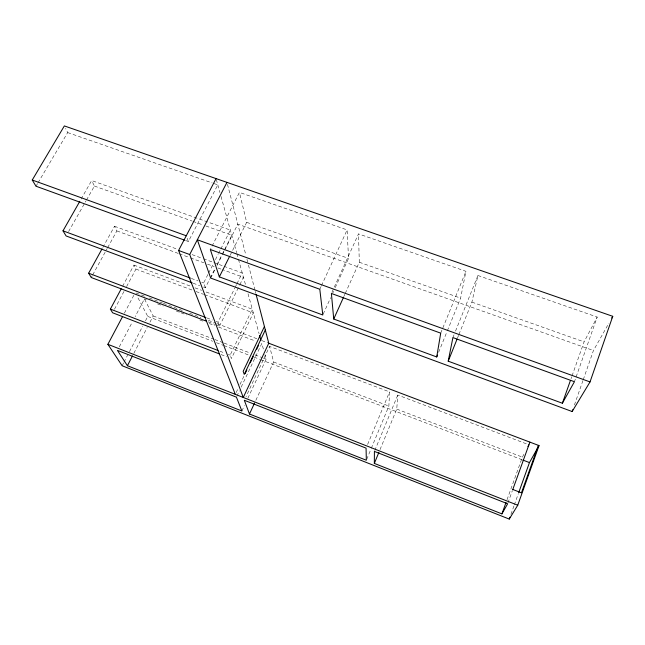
<?xml version="1.0" encoding="UTF-8"?>
<svg xmlns="http://www.w3.org/2000/svg" width="645" height="645" viewBox="0 0 645 645"><rect width="100%" height="100%" fill="white"/><g stroke="black" fill="none" stroke-linecap="round" stroke-linejoin="round"><path stroke-width="0.48" stroke-dasharray="3.23 2.42" d="M371.302 448.307L388.87 406.076L389.564 391.918L269.594 346.413L246.011 396.675M380.034 449.597L396.756 409.091L397.78 395.038L528.9 444.776M447.348 330.812L460.611 298.127L465.94 271.319L358.523 233.893L331.812 292.548M458.95 334.424L471.898 302.126L477.921 275.496L597.197 317.05L574.437 381.711M574.429 404.971L582.943 380.566M583.274 379.631L593.424 350.533L608.888 323.153M571.051 378.688L571.72 376.801M572.051 375.858L584.072 341.874L597.197 317.05M510.929 514.363L513.968 505.89M514.299 504.946L518.346 493.651M507.978 502.842L512.364 490.668M507.035 499.69L522.402 457.136L524.256 453.604M452.911 337.585L454.032 334.803M455.523 331.095L477.921 275.496M457.466 338.117L458.579 335.352M438.632 352.291L446.969 331.748M440.712 333.151L465.94 271.319M374.801 450.484L397.78 395.038M366.715 459.321L370.915 449.226M367.61 444.445L389.564 391.918M344.043 296.119L344.865 294.289M345.277 293.37L359.297 262.233L358.523 233.893M323.209 314.075L330.675 297.651M332.756 293.088L333.586 291.266M335.247 287.614L348.526 258.411L347.123 229.926L239.432 192.404L210.334 249.51M319.799 289.25L321.065 286.517M321.484 285.606L347.123 229.926M255.839 400.327L273.649 362.014L269.594 346.413M241.883 411.002L244.439 405.544M247.849 398.271L266.167 359.16L264.885 354.54M236.167 392.539L238.303 388.032M240.013 384.428L244.705 374.511M236.86 396.256L239.44 390.797M241.166 387.153L261.814 343.463L263.611 349.929M204.497 294.684L253.34 312.93L231.394 358.531L230.152 355.153L252.308 309.213L205.336 291.709M215.736 324.701L219.477 326.128L218.018 322.153L234.764 288.17M235.207 287.275L236.522 284.59M236.965 283.695L242.254 272.964L224.275 266.393M219.477 326.128L239.464 285.461M239.908 284.558L243.463 277.326L222.678 269.707M230.096 255.42L246.664 222.323L239.432 192.404M203.481 287.033L205.36 287.735L209.843 278.842M210.294 277.955L215.22 268.175M217.01 264.619L221.944 254.839M222.388 253.953L231.797 235.28L204.32 225.436M210.673 278.051L215.196 269.07M217.01 265.474L221.985 255.597M222.436 254.694L224.25 251.107M224.702 250.204L237.828 224.154L593.424 350.533M205.36 287.735L203.618 282.986L208.15 274.02M208.601 273.125L213.592 263.265M215.406 259.677L218.123 254.299M218.574 253.404L220.388 249.817M220.84 248.922L230.362 230.096L91.663 180.544L80.294 200.482M122.123 365.731L123.501 363.087M123.953 362.208L127.621 355.161M129.452 351.638L142.73 326.104M145.48 320.823L147.769 316.421L137.554 297.055M185.534 240.504L188.38 241.536L217.808 184.873L213.06 183.22M133.862 353.275L147.213 327.507M149.971 322.178L153.196 315.961L144.44 298.933L135.127 316.679M119.301 346.841L132.338 322M124.388 313.139L133.813 295.329M114.463 309.286L124.267 290.935M126.597 286.565L135.934 269.086L133.934 265.095L122.623 286.219M91.259 277.519L92.227 275.762M92.703 274.883L107.191 248.502M107.675 247.624L116.85 230.918L114.52 226.258L102.539 247.994M68.58 231.571L85.978 200.942M86.47 200.063L94.42 186.058L91.663 180.544M35.991 186.212L37.531 183.615M38.039 182.753L67.677 132.572L65.605 128.419M67.677 132.572L212.108 182.89M246.664 222.323L348.526 258.411M359.297 262.233L460.611 298.127M471.898 302.126L584.072 341.874M94.42 186.058L192.008 221.025M192.952 221.364L203.377 225.097M114.52 226.258L176.972 249.091M192.105 254.63L202.514 258.435M203.457 258.782L212.923 262.241M213.866 262.588L223.331 266.046M116.85 230.918L178.27 253.429M179.213 253.775L189.606 257.589M190.549 257.936L203.78 262.781M207.561 264.168L214.172 266.587M217.954 267.973L221.735 269.36M191.347 278.438L197.959 280.889M201.732 282.284L203.618 282.986M193.129 283.187L199.716 285.638M133.934 265.095L191.243 286.453M195 287.855L201.579 290.306M135.934 269.086L192.291 290.129M196.048 291.532L203.562 294.338M206.771 317.896L212.39 320.025M216.139 321.444L218.018 322.153M136.168 293.015L145.552 296.563M149.301 297.982L162.435 302.957M163.37 303.311L184.01 311.132M189.638 313.26L200.893 317.525M208.4 320.363L215.898 323.209M216.841 323.564L257.178 338.843M261.797 340.592L267.901 342.898M208.246 321.863L214.801 324.346M144.44 298.933L146.318 299.651M157.582 303.924L163.217 306.061M176.367 311.051L180.124 312.47M181.06 312.833L186.695 314.97M199.837 319.952L203.594 321.379M209.23 323.516L214.866 325.652M218.623 327.079L255.243 340.971M153.196 315.961L213.882 339.165M214.817 339.52L223.218 342.737M224.154 343.092L250.3 353.089M254.969 354.871L262.434 357.725M263.37 358.088L266.167 359.16M273.649 362.014L388.87 406.076M396.756 409.091L522.402 457.136M147.769 316.421L212.64 341.261M216.397 342.697L222.985 345.22M223.92 345.575L249.309 355.298M254.009 357.096L259.645 359.257M260.588 359.62L521.942 459.7M219.856 351.194L224.541 353M228.282 354.436L230.152 355.153M221.106 354.573L226.718 356.733M187.163 238.239L188.38 241.536M216.317 179.495L219.945 192.573M221.017 196.419L236.626 252.671M236.892 253.638L238.231 258.476M238.497 259.435L245.608 285.058M248.019 293.749L259.096 333.667M227.475 184.325L245.93 255.347M246.946 259.25L248.212 264.119M248.462 265.095L255.049 290.444M255.307 291.419L255.815 293.37"/><path stroke-width="0.97" d="M374.334 463.408L374.414 451.411L507.639 503.777L501.915 513.88L374.334 463.408L378.897 452.355M436.729 356.959L440.712 333.151L331.393 293.467L333.731 319.017L436.729 356.959L437.487 355.089M448.21 361.184L452.911 337.585L574.437 381.711L562.375 403.238L448.21 361.184L457.095 339.036M590.03 381.929L197.33 239.779L210.673 278.051L572.139 411.534L590.03 381.929L612.75 316.308L64.355 125.928L32.25 180.019L35.991 186.212L184.591 240.166M572.139 411.534L572.792 409.664M562.375 403.238L570.382 380.582M538.39 445.34L521.434 492.836L512.831 489.482M122.502 316.703L107.876 344.309L122.123 365.731L509.252 519.072L517.75 505.22L539.018 445.582L268.772 343.229L256.065 294.346M509.252 519.072L509.921 517.185M518.685 492.707L529.464 462.578L539.018 445.582M512.702 489.732L529.892 442.123M501.915 513.88L506.011 502.528M333.731 319.017L343.632 297.039M249.47 414.009L244.326 400.271L366.07 448.13L366.336 460.24L249.47 414.009L254.565 403.061M268.772 343.229L243.27 397.465L189.711 254.533L226.967 182.382M265.321 329.966L244.261 374.423L243.173 371.286L264.426 326.515M245.132 373.608L246.842 370.004M250.252 362.796L253.243 356.483M256.662 349.276L258.363 345.672M219.34 276.882L210.334 249.51L319.799 289.25L322.79 314.986L219.34 276.882L229.644 256.315M127.412 365.715L117.438 350.388L236.433 397.167L241.883 411.002L127.412 365.715L132.475 355.943M235.312 394.337L178.592 250.47L216.067 178.592M527.973 446.542L528.9 444.776M219.236 353.847L112.601 312.777L110.368 309.1L121.212 288.855M206.376 321.154L91.259 277.519L88.647 273.206L102.063 248.865M611.783 318.017L612.75 316.308M192.186 282.833L66.096 235.949L63 230.829L79.803 201.345M32.25 180.019L186.26 235.772M178.592 250.47L189.711 254.533M63 230.829L190.404 278.084M88.647 273.206L205.828 317.542M522.885 460.062L529.464 462.578M110.368 309.1L217.986 350.477M107.876 344.309L517.75 505.22M259.621 335.545L260.927 340.262"/></g></svg>
